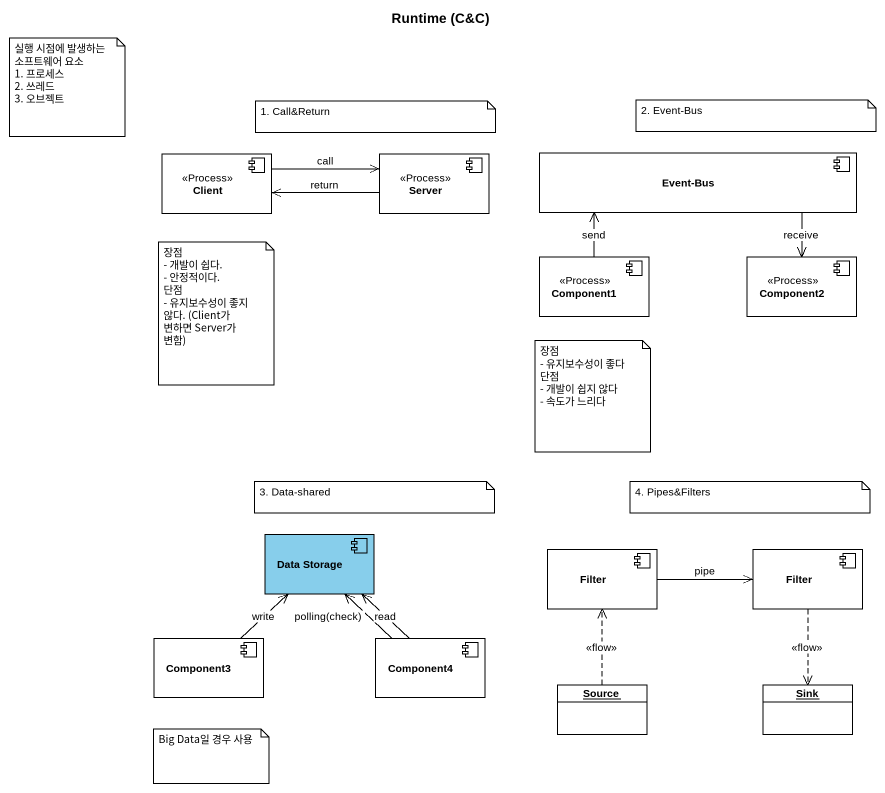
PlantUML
@startuml
title Runtime (C&C)
allowmixing
hide circle
hide empty members
component Client <<Process>>
component Server <<Process>>
component "Event-Bus" as Event_Bus
component Component1 <<Process>>
component Component2 <<Process>>
component "Data Storage" as Data_Storage #87CEEB
component Filter
component "Filter" as Filter_2
component Component3
component Component4
object Source
object Sink
Client -right-> Server : call
Server -left-> Client : return
Event_Bus --> Component2 : receive
Component1 -up-> Event_Bus : send
Data_Storage <-- Component4 : read
Filter -right-> Filter_2 : pipe
Filter_2 ..> Sink : <<flow>>
Component3 -up-> Data_Storage : write
Component4 -up-> Data_Storage : polling(check)
Source .up.> Filter : <<flow>>
note as N1
  실행 시점에 발생하는 소프트웨어 요소
  1. 프로세스
  2. 쓰레드
  3. 오브젝트
end note
note as N2
  1. Call&Return
end note
note as N3
  2. Event-Bus
end note
note as N4
  장점
  - 개발이 쉽다.
  - 안정적이다.
  단점
  - 유지보수성이 좋지 않다. (Client가 변하면 Server가 변함)
end note
note as N5
  장점
  - 유지보수성이 좋다
  단점
  - 개발이 쉽지 않다
  - 속도가 느리다
end note
note as N6
  3. Data-shared
end note
note as N7
  4. Pipes&Filters
end note
note as N8
  Big Data일 경우 사용
end note
@enduml
